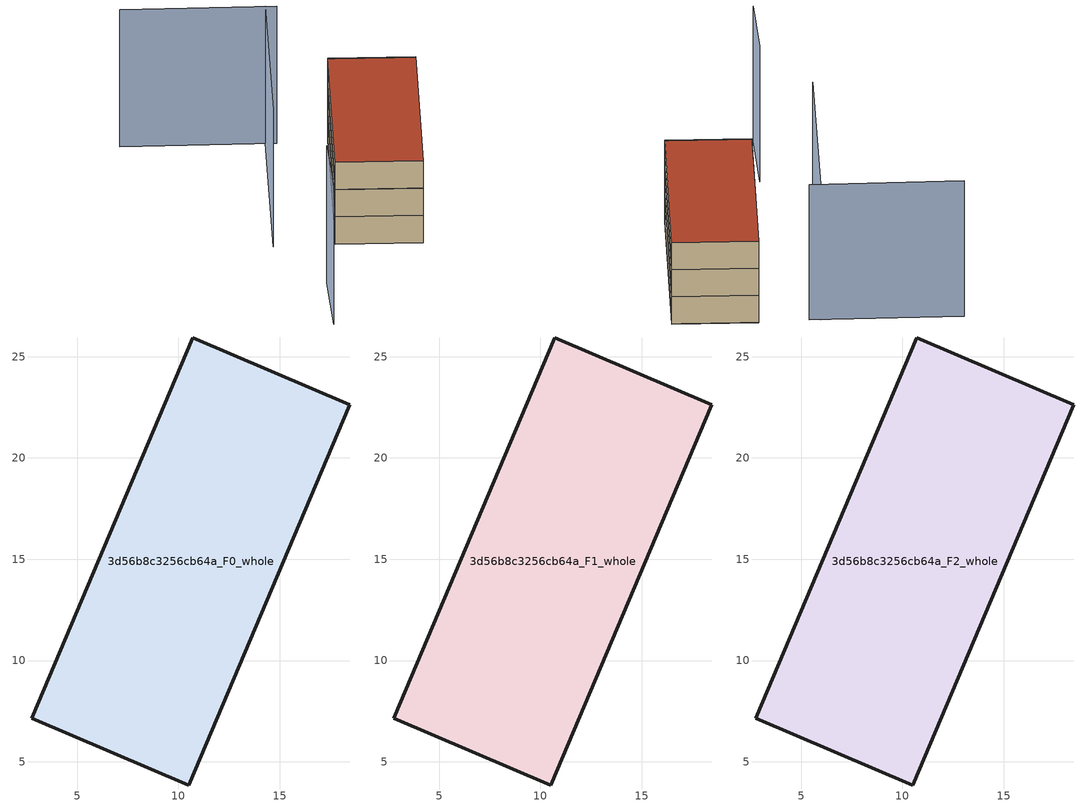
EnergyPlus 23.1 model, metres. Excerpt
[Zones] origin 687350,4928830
3d56b8c3256cb64a_F0_whole
 floor ground (EU_floor_Construction): 10.52,3.86 18.46,22.63 10.7,25.92 2.76,7.14 z0
 wall outside (EU_wall_Construction): 2.76,7.14 10.7,25.92 18.46,22.63 10.52,3.86 2.76,7.14 z0:3
3d56b8c3256cb64a_F1_whole
 floor to 3d56b8c3256cb64a_F0_whole (EU_floor_Construction): 10.52,3.86 18.46,22.63 10.7,25.92 2.76,7.14 z3
 wall outside (EU_wall_Construction): 2.76,7.14 10.7,25.92 18.46,22.63 10.52,3.86 2.76,7.14 z3:6
3d56b8c3256cb64a_F2_whole
 floor to 3d56b8c3256cb64a_F1_whole (EU_floor_Construction): 10.52,3.86 18.46,22.63 10.7,25.92 2.76,7.14 z6
 wall outside (EU_wall_Construction): 2.76,7.14 10.7,25.92 18.46,22.63 10.52,3.86 2.76,7.14 z6:9
 roof outside (EU_roof_Construction): 18.46,22.63 10.52,3.86 2.76,7.14 10.7,25.92 z9
shading: 5.04,27.92 -2.79,9.24 / 6.06,27.52 -7.87,33.17 / -1.17,0.61 -3.97,-6.94 z0:15
[Building]
EU S2 Campaign: North Axis=0; Terrain=City; Solar Distribution=FullExterior
[Site:Location]
Bologna: Latitude=44.5; Longitude=11.25; Time Zone=1; Elevation=37
[SizingPeriod:WeatherFileDays]
AnnualSizingPeriod: Begin Month=1; Begin Day of Month=1; End Month=12; End Day of Month=31; Day of Week for Start Day=Monday; Use Weather File Daylight Saving Period=No; Use Weather File Rain and Snow Indicators=No
[MATERIAL]
EU_InternalMass_Material: Roughness=MediumRough; Thickness=0.1; Conductivity=1; Density=1800; Specific Heat=900; Thermal Absorptance=0.9; Solar Absorptance=0.7; Visible Absorptance=0.7
[MATERIAL:NOMASS] Roughness=MediumRough; Thermal Absorptance=0.9; Solar Absorptance=0.7; Visible Absorptance=0.7
Name | Thermal Resistance
EU_wall_NoMass | 0.937881
EU_roof_NoMass | 0.548572
EU_floor_NoMass | 0.71348
[CONSTRUCTION]
EU_wall_Construction: EU_wall_NoMass
EU_roof_Construction: EU_roof_NoMass
EU_floor_Construction: EU_floor_NoMass
EU_InternalMass_Construction: EU_InternalMass_Material
[ZONE] Type=1; Multiplier=1; Ceiling Height=autocalculate; Volume=515.331; Floor Area=autocalculate; Part of Total Floor Area=Yes
3d56b8c3256cb64a_F0_whole; 3d56b8c3256cb64a_F1_whole; 3d56b8c3256cb64a_F2_whole
[INTERNALMASS] Construction=EU_InternalMass_Construction; Surface Area=171.777
Name | Zone or ZoneList
3d56b8c3256cb64a_F0_whole_EU_InternalMass | 3d56b8c3256cb64a_F0_whole
3d56b8c3256cb64a_F1_whole_EU_InternalMass | 3d56b8c3256cb64a_F1_whole
3d56b8c3256cb64a_F2_whole_EU_InternalMass | 3d56b8c3256cb64a_F2_whole
[OTHEREQUIPMENT] Fuel Type=Electricity; Design Level Calculation Method=Watts/Area; Power per Zone Floor Area=1; Fraction Latent=0; Fraction Radiant=0; Fraction Lost=0; Carbon Dioxide Generation Rate=0; EndUse Subcategory=EU_Step8_InternalGains
Name | Zone or ZoneList or Space or SpaceList | Schedule
EU_Step8_InternalGain_3d56b8c3256cb64a_F0_whole_f000 | 3d56b8c3256cb64a_F0_whole | EU_Step8_GainSchedule_3d56b8c3256cb64a_F0_whole_f000
EU_Step8_InternalGain_3d56b8c3256cb64a_F1_whole_f000 | 3d56b8c3256cb64a_F1_whole | EU_Step8_GainSchedule_3d56b8c3256cb64a_F1_whole_f000
EU_Step8_InternalGain_3d56b8c3256cb64a_F2_whole_f000 | 3d56b8c3256cb64a_F2_whole | EU_Step8_GainSchedule_3d56b8c3256cb64a_F2_whole_f000
[ZONEVENTILATION:DESIGNFLOWRATE] Schedule=EU_AlwaysOn; Design Flow Rate Calculation Method=AirChanges/Hour; Air Changes per Hour=0.687892; Ventilation Type=Natural; Fan Pressure Rise=0; Fan Total Efficiency=1; Constant Term Coefficient=1; Temperature Term Coefficient=0; Velocity Term Coefficient=0; Velocity Squared Term Coefficient=0; Minimum Indoor Temperature=-100; Maximum Indoor Temperature=100; Delta Temperature=-100; Minimum Outdoor Temperature=-100; Maximum Outdoor Temperature=100; Maximum Wind Speed=40
Name | Zone or ZoneList or Space or SpaceList
EU_ConstantAir_3d56b8c3256cb64a_F0_whole | 3d56b8c3256cb64a_F0_whole
EU_ConstantAir_3d56b8c3256cb64a_F1_whole | 3d56b8c3256cb64a_F1_whole
EU_ConstantAir_3d56b8c3256cb64a_F2_whole | 3d56b8c3256cb64a_F2_whole
[HVACTEMPLATE:THERMOSTAT] Constant Heating Setpoint=20; Constant Cooling Setpoint=50
EU_HeatOnly_3d56b8c3256cb64a_F0_whole; EU_HeatOnly_3d56b8c3256cb64a_F1_whole; EU_HeatOnly_3d56b8c3256cb64a_F2_whole
[HVACTEMPLATE:ZONE:IDEALLOADSAIRSYSTEM] System Availability Schedule=EU_AlwaysOn; Maximum Heating Supply Air Temperature=50; Minimum Cooling Supply Air Temperature=13; Maximum Heating Supply Air Humidity Ratio=0.0156; Minimum Cooling Supply Air Humidity Ratio=0.0077; Heating Limit=NoLimit; Cooling Limit=NoLimit; Heating Availability Schedule=EU_AlwaysOn; Cooling Availability Schedule=EU_CoolingOff; Dehumidification Control Type=ConstantSensibleHeatRatio; Cooling Sensible Heat Ratio=0.7; Dehumidification Setpoint=60; Humidification Control Type=None; Humidification Setpoint=30; Outdoor Air Method=None; Outdoor Air Flow Rate per Person=0.00944; Outdoor Air Flow Rate per Zone Floor Area=0; Outdoor Air Flow Rate per Zone=0; Demand Controlled Ventilation Type=None; Outdoor Air Economizer Type=NoEconomizer; Heat Recovery Type=None; Sensible Heat Recovery Effectiveness=0.7; Latent Heat Recovery Effectiveness=0.65
Name | Template Thermostat
3d56b8c3256cb64a_F0_whole | EU_HeatOnly_3d56b8c3256cb64a_F0_whole
3d56b8c3256cb64a_F1_whole | EU_HeatOnly_3d56b8c3256cb64a_F1_whole
3d56b8c3256cb64a_F2_whole | EU_HeatOnly_3d56b8c3256cb64a_F2_whole
[SIZING:ZONE] Zone Cooling Design Supply Air Temperature Input Method=SupplyAirTemperature; Zone Cooling Design Supply Air Temperature=13; Zone Heating Design Supply Air Temperature Input Method=SupplyAirTemperature; Zone Heating Design Supply Air Temperature=50; Zone Cooling Design Supply Air Humidity Ratio=0.008; Zone Heating Design Supply Air Humidity Ratio=0.008; Cooling Design Air Flow Method=DesignDay; Cooling Design Air Flow Rate=0; Cooling Minimum Air Flow per Zone Floor Area=0.000762; Cooling Minimum Air Flow=0; Cooling Minimum Air Flow Fraction=0.2; Heating Design Air Flow Method=DesignDay; Heating Design Air Flow Rate=0; Heating Maximum Air Flow per Zone Floor Area=0.002032; Heating Maximum Air Flow=0.141576; Heating Maximum Air Flow Fraction=0.3; Account for Dedicated Outdoor Air System=No; Dedicated Outdoor Air System Control Strategy=NeutralSupplyAir; Dedicated Outdoor Air Low Setpoint Temperature for Design=autosize; Dedicated Outdoor Air High Setpoint Temperature for Design=autosize; Zone Load Sizing Method=Sensible Load Only No Latent Load; Zone Latent Cooling Design Supply Air Humidity Ratio Input Method=HumidityRatioDifference; Zone Cooling Design Supply Air Humidity Ratio Difference=0.005; Zone Latent Heating Design Supply Air Humidity Ratio Input Method=HumidityRatioDifference; Zone Humidification Design Supply Air Humidity Ratio Difference=0.005
3d56b8c3256cb64a_F0_whole; 3d56b8c3256cb64a_F1_whole; 3d56b8c3256cb64a_F2_whole
[SCHEDULE:CONSTANT]
Name | Hourly Value
EU_AlwaysOn | 1
EU_CoolingOff | 0
[SCHEDULE:FILE] Column Number=1; Rows to Skip at Top=0; Number of Hours of Data=8760; Column Separator=Comma; Interpolate to Timestep=No; Minutes per Item=60; Adjust Schedule for Daylight Savings=Yes
Name | File
EU_Step8_GainSchedule_3d56b8c3256cb64a_F0_whole_f000 | ../../schedules/3d56b8c3256cb64a/3d56b8c3256cb64a_F0_whole_f000_gain.csv
EU_Step8_GainSchedule_3d56b8c3256cb64a_F1_whole_f000 | ../../schedules/3d56b8c3256cb64a/3d56b8c3256cb64a_F1_whole_f000_gain.csv
EU_Step8_GainSchedule_3d56b8c3256cb64a_F2_whole_f000 | ../../schedules/3d56b8c3256cb64a/3d56b8c3256cb64a_F2_whole_f000_gain.csv
